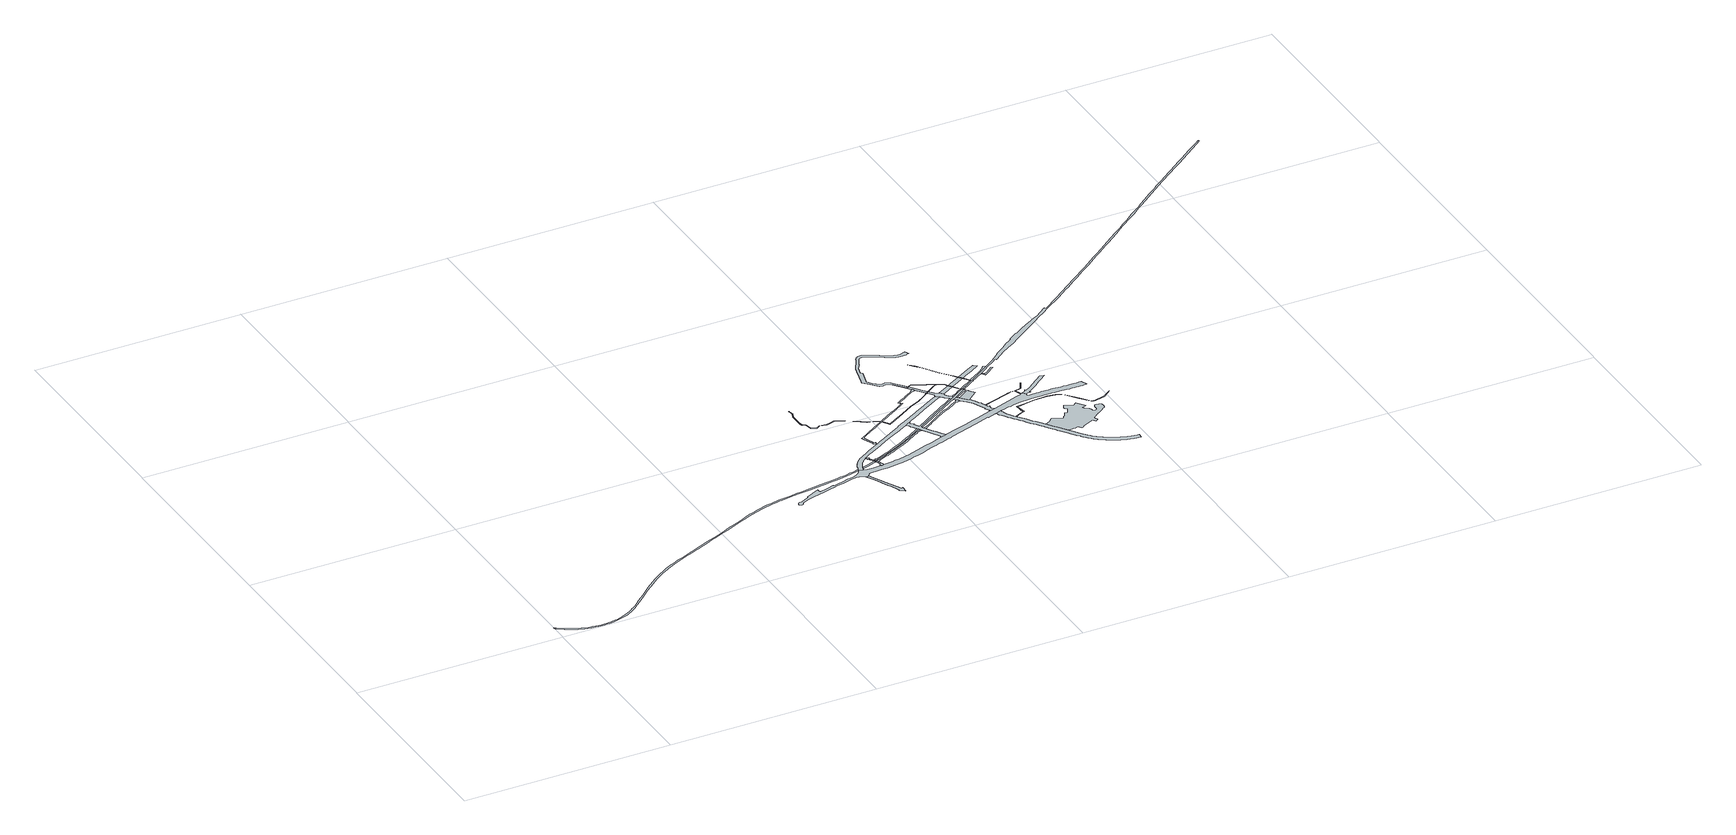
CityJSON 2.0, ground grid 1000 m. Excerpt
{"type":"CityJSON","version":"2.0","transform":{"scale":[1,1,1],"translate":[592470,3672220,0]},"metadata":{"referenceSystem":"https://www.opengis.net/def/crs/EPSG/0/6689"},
"CityObjects":{
"object1":{"type":"GenericCityObject","attributes":{"name":"甘久・武雄線","function":"3011","validFromType":"3","custodian":"武雄市","notificationNumber":"-","finalNotificationDate":"0001-01-01","finalNotificationNumber":"-","prefecture":"41","city":"41206","length":2790,"width":18},"geometry":[{"type":"MultiSurface","lod":"1","boundaries":[[[0,1,2,3,4,5,6,7,8,9,10,11,12,13,14,15,16]]]}]},
"object2":{"type":"GenericCityObject","attributes":{"name":"高架側道6号線","function":"3011","validFromType":"3","custodian":"武雄市","notificationNumber":"-","finalNotificationDate":"0001-01-01","finalNotificationNumber":"-","prefecture":"41","city":"41206","length":100,"width":6},"geometry":[{"type":"MultiSurface","lod":"1","boundaries":[[[17,18,19,20,21,22,23,24,25,26,27,28,29,30,31,32,33,34,35,36,37,38,39,40,41,42,43,44,45,46,47,48,49,50,51,52,53,54,55,56,57,58,59,60,61,62,63,64,65]]]}]},
"object3":{"type":"GenericCityObject","attributes":{"name":"高架側道4号線","function":"3011","validFromType":"3","custodian":"武雄市","notificationNumber":"-","finalNotificationDate":"0001-01-01","finalNotificationNumber":"-","prefecture":"41","city":"41206","length":910,"width":6},"geometry":[{"type":"MultiSurface","lod":"1","boundaries":[[[66,67,68,69,70,71,72,73,74,75,76,77,78,79,80,81,82,83,84,85,62,86,87,88]]]}]},
"object4":{"type":"GenericCityObject","attributes":{"name":"高架側道5号線","function":"3011","validFromType":"3","custodian":"武雄市","notificationNumber":"-","finalNotificationDate":"0001-01-01","finalNotificationNumber":"-","prefecture":"41","city":"41206","length":610,"width":6},"geometry":[{"type":"MultiSurface","lod":"1","boundaries":[[[89,90,91,92,93,94,95,96,97,98,99,100,101,102,103,104,105,106,107,108,109,110,111,112,113,114,115,116,117,118,119,120,121,122,123,124,125,126,127,128,129,130,131,132,133,134,135,136,137,138,139,140,141,142,143,144,145,146,147,148,149,150,151,152,153,154,155,156,157,158,159,160,161,162,163,164,165,166,167,168]]]}]},
"object5":{"type":"GenericCityObject","attributes":{"name":"甘久・武雄線","function":"3011","validFromType":"3","custodian":"武雄市","notificationNumber":"-","finalNotificationDate":"0001-01-01","finalNotificationNumber":"-","prefecture":"41","city":"41206","length":2790,"width":18},"geometry":[{"type":"MultiSurface","lod":"1","boundaries":[[[169,170,171,172,173,174,175,176,177,178,179,180,181,182,183,184,185,186,187,188,189,190,191,192,193,194,195,196,197,198,199,200,201,202,203,204,205,206,207,208,209,210,211,212,213,214,215,216,217,218,219,220,221,222,223,224,225,226,227,228,229,230,231,232,233,234,235,236,237,238,239,240,241,242,243,244,245,246,247,248,249,250,251,252,253,254,255,256,257,258,259,260,261]]]}]},
"object6":{"type":"GenericCityObject","attributes":{"name":"柄崎竹ノ下線","function":"3011","validFromType":"3","custodian":"武雄市","notificationNumber":"-","finalNotificationDate":"0001-01-01","finalNotificationNumber":"-","prefecture":"41","city":"41206","length":550,"width":4},"geometry":[{"type":"MultiSurface","lod":"1","boundaries":[[[262,263,264,265,266,267,268,269,270,271,272,273,274,275,276,277,278,279,280,281,282,283,284,285,286,287,288,289,290,291,292,293,294,295,296,297,298,299,300,301,302,303,304,305,306,307,308,309,310,311,312,313,314,315,316,317,318,319,320,321,322,323,324,325,326,327,328,329,330,331,332,333,334,335,336,337,338,339,340,341,342,343,344,345,346,347,348,349,350,351,352,353,354,355,356,357]]]}]},
"object7":{"type":"GenericCityObject","attributes":{"name":"武雄・北方線","function":"3011","validFromType":"3","custodian":"武雄市","notificationNumber":"-","finalNotificationDate":"0001-01-01","finalNotificationNumber":"-","prefecture":"41","city":"41206","length":4820,"width":30},"geometry":[{"type":"MultiSurface","lod":"1","boundaries":[[[358,359,360,361,362,363,364,365,366,367,368,369,370,371,372,373,374,375,376,377,378,379,380,381,382,383,384,385,386,387,388,389,390,391,392,393,394,395,396,397,398,399,400,401,402,403,404,260,259,405,406,407,408,409,410,411,412,413,414,415,416,417,418,419,420,421,422,423,424,425,426,427,428,429,430,431,432,433,434,435,436,437,438,439,440,441,442,443,444,445,446,447,448,449,450,451,452,453,454,455,456,457,458,459,460,461,462,463,464,465,466,467,468,469,470,471,472,473,474,475,476,477,478,479,480,481,482,483,484,485,486,487,488,489,490,491,492,493,494,2,1,495,496,497,498,499,500,501,502,503,504,505,506,507,508,509,510,511,512,513,514,515,516,517,518,519,520,521,522,523,524,525,526,527,528,529,530,531,532,533,534,535,536,537,538,539,540,541,542,543,544,545,546,547,548,549,550,551,552,553,554,555,556,557,558,559,560,561,562,563,564,565,566,567,568,569,570,571,572,573,574,575]]]}]},
"object8":{"type":"GenericCityObject","attributes":{"name":"蓬菜1号雨水幹線","function":"3041","validFromType":"3","custodian":"武雄市","notificationNumber":"-","finalNotificationDate":"0001-01-01","finalNotificationNumber":"-","prefecture":"41","city":"41206","number":"1-15"},"geometry":[{"type":"MultiSurface","lod":"1","boundaries":[[[576,577,578,579,580,581,582,583,584,585,586,587,588,589,590,591,592,593,594,595,596,597,598,599,600,601,602,603,604,605,606,607,608,609,610,611,612,613,614,615,616,617,618,619,620,621,622,623,624,625,626,627,628,629,630,631,632,633,634,635,636,637,638,639,640,641,642,643,644,645,646,647,648,649,650,651,652,653,654,655,656,657,658]]]}]},
"object9":{"type":"GenericCityObject","attributes":{"name":"城内・竹下線","function":"3011","validFromType":"3","custodian":"武雄市","notificationNumber":"-","finalNotificationDate":"0001-01-01","finalNotificationNumber":"-","prefecture":"41","city":"41206","length":200,"width":18},"geometry":[{"type":"MultiSurface","lod":"1","boundaries":[[[659,660,661,662,663,664,665,666,667,668,669,670,671,672,673,674,675,676,677,678,679,680,197,196,195,681,682,683,684,685,74,73,168,167,686,687,688,689,690,391,390,389,388,387,691,692,693,694,695,696,697,698,699,700,701,702,703,704,705,706,707]]]}]},
"object10":{"type":"GenericCityObject","attributes":{"name":"九州旅客鉄道佐世保線","function":"3012","validFromType":"3","custodian":"武雄市","notificationNumber":"-","finalNotificationDate":"0001-01-01","finalNotificationNumber":"-","prefecture":"41","city":"41206"},"geometry":[{"type":"MultiSurface","lod":"1","boundaries":[[[708,709,710,711,712,713,714,715,716,717,718,719,720,721,722,723,724,725,726,727,728,729,730,731,732,733,734,735,736,737,738,739,740,741,742,743,744,745,746,747,748,749,750,751,752,753,754,755,756,757,758,759,760,761,762,763,764,765,766,767,768,769,770,771,772,773,774,775,776,777,778,779,780,781,782,783,784,785,786,787,788,789,790,791,792,793,794,795,796,797,798,799,800,801,802,803,804,805,806,807,808,809,810,811,812,813,814,815,816,817,818,819,820,821,822,823,824,825,826,827,828,829,830,831,832,833,834,835,836,837,838,839,840,841,842,843,844,845,846,847,848,849,850,851,852,853,854,855,856,857,858,859,860,861,862,863,864,865,866,867,868,869,870,871,872,873,874,875,876,877,878,879,880,881,882,883,884,885,886,887,888,889,890,891,892,893,894,895,896,897,898,899,900,901,902,903,904,905,906,907,908,909,910,911,912,913,914,915,916,917,918,919,920,921,922,923,924,925,926,927,928,929,930,931,932,933,934,935,936,937,938,939,940,941,942,943,944,945,946,947,948,949,950,951,952,953,954,955,956,957,958,959,960,961,962,963,964,965,966,967,968,969,970,971,972,973,974,975,976,977,978,659,979,980,981,982,983,984,985,986,987,988,989,990,991,992,993,994,995,996,997,998,999,1000,1001,1002,1003,1004,1005,1006,1007,1008,1009,1010,1011,1012,1013,1014,1015,1016,1017,1018,1019,1020,1021,1022,1023,1024,1025,1026,1027,1028,1029,1030,1031,1032,1033,1034,1035,1036,1037,1038,1039,1040,1041,1042,1043,1044,1045,1046,1047,1048,1049,1050,1051,1052,1053,1054,1055,1056,1057,1058,1059,1060,1061,1062,1063,1064,1065,1066,1067,1068,1069,1070,1071,1072,1073,1074,1075,1076,1077,1078,1079,1080,1081,1082,1083,1084,1085,1086,1087,1088,1089,1090,1091,1092]]]}]},
"object11":{"type":"GenericCityObject","attributes":{"name":"高架側道5号線","function":"3011","validFromType":"3","custodian":"武雄市","notificationNumber":"-","finalNotificationDate":"0001-01-01","finalNotificationNumber":"-","prefecture":"41","city":"41206","length":610,"width":6},"geometry":[{"type":"MultiSurface","lod":"1","boundaries":[[[1093,1094,1095,1096,1097,1098,1099,1100,1101,1102,1103,1104,1105,1106,1107,1108,1109,1110,1111,1112,1113,1114,1115,1116,1117,1118,1119,1120,1121,1122,1123,1124,1125,1126,1127,1128,1129,1130,1131,1132,1133,704,703,702,701,1134,1135,1136,1137,1138,1139,1140,1141,1142,1143,1144,1145,1146,1147,1148,1149,1150,1151,1152,1153,1154,1155,1156,1157,1158,1159,1160,1161,1162]]]}]},
"object12":{"type":"GenericCityObject","attributes":{"name":"蓬菜2号雨水幹線","function":"3041","validFromType":"3","custodian":"武雄市","notificationNumber":"-","finalNotificationDate":"0001-01-01","finalNotificationNumber":"-","prefecture":"41","city":"41206","number":"1-16"},"geometry":[{"type":"MultiSurface","lod":"1","boundaries":[[[1163,1164,1165,1166,1167,1168,1169,1170,1171,1172,1173,1174,624,623]]]}]},
"object13":{"type":"GenericCityObject","attributes":{"name":"内町・迎田線","function":"3011","validFromType":"3","custodian":"武雄市","notificationNumber":"-","finalNotificationDate":"0001-01-01","finalNotificationNumber":"-","prefecture":"41","city":"41206","length":1100,"width":20},"geometry":[{"type":"MultiSurface","lod":"1","boundaries":[[[1175,1176,1177,1178,1179,1180,1181,1182,1183,1184,1185,1186,1187,1188,1189,1190,1191,1192,1193,1194,1195,1196,1197,1198,1199,1200,1201,1202,1203,1204,1205,1206,1207,1208,1209,1210,1211,1212,1213,1214,1215,1216,1217,270,1218,1219,208,207,1220,1221,666,665,664,1222,1223,1224,1225,1226,1227,1228,1229,1230,1231,1232,1233,380,379,1234,1235,1236,1237,1238,1239,1240,1241,1242,1243,1244,1245,1246,1247,1248,1249,1250,1251,1252,1253,1254,1255,1256,1257,1258,1259,1260,1261,1262,1263,1264,1265,1266,1267,1268,1269,1270,1271,1272,1273,1274,1275,1276,1277,1278,1279,1280,1281,1282,1283,1284,1285,1286,1287,1288,1289,1290,1291,1292,1293,1294,1295,1296,1297,1298,1299,1300,1301,1302,1303,1304,1305,1306,1307,1308,1309,1310,1311,1312,1313,1314,1315,1316,1317,1318,1319,1320,1321,1322,1323,1324,1325,1326,1327,1328,1329,1330,1331,1332,1333,1334,1335,1336,1337,1338,1339,1340,1341,1342,1343,1344,1345,1346,1347,1348,1349,1350,1351,1352,1353,1354,1355,1356,1357,1358]]]}]},
"object14":{"type":"GenericCityObject","attributes":{"name":"中央公園","function":"3021","validFromType":"3","custodian":"武雄市","notificationNumber":"-","finalNotificationDate":"0001-01-01","finalNotificationNumber":"-","nominalArea":0.35,"prefecture":"41","city":"41206","note":"街区公園"},"geometry":[{"type":"MultiSurface","lod":"1","boundaries":[[[1359,1247,1360,1361,1362]]]}]},
"object15":{"type":"GenericCityObject","attributes":{"name":"中央公園","function":"3021","validFromType":"3","custodian":"武雄市","notificationNumber":"-","finalNotificationDate":"0001-01-01","finalNotificationNumber":"-","nominalArea":0.35,"prefecture":"41","city":"41206","note":"街区公園"},"geometry":[{"type":"MultiSurface","lod":"1","boundaries":[[[1363,1364,1365,1245,1366,1367,1368,1369,1370,1371]]]}]},
"object16":{"type":"GenericCityObject","attributes":{"name":"西柚ノ木谷雨水幹線","function":"3041","validFromType":"3","custodian":"武雄市","notificationNumber":"-","finalNotificationDate":"0001-01-01","finalNotificationNumber":"-","prefecture":"41","city":"41206","number":"1-14"},"geometry":[{"type":"MultiSurface","lod":"1","boundaries":[[[1372,1373,1374,1375,1376,1377,1378,1379,1380,1381,1382,1383,1384,1385,1386,1387]]]}]},
"object17":{"type":"GenericCityObject","attributes":{"name":"甘久・武雄線","function":"3011","validFromType":"3","custodian":"武雄市","notificationNumber":"-","finalNotificationDate":"0001-01-01","finalNotificationNumber":"-","prefecture":"41","city":"41206","length":2790,"width":18},"geometry":[{"type":"MultiSurface","lod":"1","boundaries":[[[1388,1389,1390,1391,1392,1393,1394,1395,1396,1397,1398,1399,1400,1254,1253,1401]]]}]},
"object18":{"type":"GenericCityObject","attributes":{"name":"高架側道4号線","function":"3011","validFromType":"3","custodian":"武雄市","notificationNumber":"-","finalNotificationDate":"0001-01-01","finalNotificationNumber":"-","prefecture":"41","city":"41206","length":910,"width":6},"geometry":[{"type":"MultiSurface","lod":"1","boundaries":[[[1402,1403,1404,963,1405,1406,1407,1408,1409,1410,1411,1412,1413,1414,1415,1416,1417,1418,1419,1420,1421,1422,1423,1424,1425,1426,1427,1428,1429,1430,1431,1432,1433,1434,1435,1436,1437,1438,1250,1249,1248,1439,1440,1441,1442,1443,1444,1445,1446,1447,1448,1449,1450,1451,1452,1453,1454,1455,1456,1457,1458,1459]]]}]},
"object19":{"type":"GenericCityObject","attributes":{"name":"2号武雄下水路","function":"3041","validFromType":"3","custodian":"武雄市","notificationNumber":"-","finalNotificationDate":"0001-01-01","finalNotificationNumber":"-","prefecture":"41","city":"41206","number":3},"geometry":[{"type":"MultiSurface","lod":"1","boundaries":[[[1460,1461,1462,1463,1464,1465,1466,1467,1468,1469,1470,1471,1472,1473,1474,1475,1476,1477,1478,1479,1480,1481]]]}]},
"object20":{"type":"GenericCityObject","attributes":{"name":"迎田・永島線","function":"3011","validFromType":"3","custodian":"武雄市","notificationNumber":"-","finalNotificationDate":"0001-01-01","finalNotificationNumber":"-","prefecture":"41","city":"41206","length":2040,"width":20},"geometry":[{"type":"MultiSurface","lod":"1","boundaries":[[[1482,1483,1484,1485,1486,1487,1488,1489,1490,1491,1492,1493,1494,1495,1496,1497,1498,1499,1500,1501,1502,1503,1504,1505,1506,1507,1508,1509,1510,1511,1512,1513,1514,1515,1516,1517,1518,1519,1520,1521,1522,1523,1524,1525,1526,1527,1528,1529,1530,1531,1532,1533,1534,1535,1536,1537,1538,521,520,1539,1540,1541,1542,1543,1544,1545,1546,1547,1548,1549,1550,1551,1552,1553,1554,1555,1556,1557,1558,1559,1560,1561,1562,1563,1564,1565,1566,1567,1568,1569,1570,1571,1572,1573,1574,1575,1576,1577,1578,1579,1580,1581,1582,1583,1584,1585,1586,1587,1588,1589,1590,1591,1592,1593,1594,1595,1596,1597,1598,1599,1600,1601,1602,1603,1604,1605,1606,1607,1608,1609,1610,1611,1612,1613,1614,1615,1616,1617]]]}]},
"object21":{"type":"GenericCityObject","attributes":{"name":"高架側道3号線","function":"3011","validFromType":"3","custodian":"武雄市","notificationNumber":"-","finalNotificationDate":"0001-01-01","finalNotificationNumber":"-","prefecture":"41","city":"41206","length":300,"width":6},"geometry":[{"type":"MultiSurface","lod":"1","boundaries":[[[1618,1619,1620,1621,1622,1623,1624,1625,1626,1627,1628,1629,1630,1631,1632,1633,1634,1635,1636,1637,1638,1639,1640,1641,1642]]]}]},
"object22":{"type":"GenericCityObject","attributes":{"name":"迎田緑地","function":"3022","validFromType":"3","custodian":"武雄市","notificationNumber":"-","finalNotificationDate":"0001-01-01","finalNotificationNumber":"-","nominalArea":2.8,"prefecture":"41","city":"41206"},"geometry":[{"type":"MultiSurface","lod":"1","boundaries":[[[1643,1644,1645,1646,1647,1648,1649,1515,1514,1513,1650,1651,1652,1653,1654,1655,1656,1657,1658,1659,1660,1661,1662,1663,1664,1665,1666,1667,1668,1669,1670,1671,1672,1673,1674,1675,1676,1677,1678,1679,1680,1681,1682,1683,1684,1685,1686,1687,1688,1689,1690,1691,1692,1693,1694,1695,1696,1697,1698,1699,1700,1701,1702,1703,1704,1705,1706,1707,1708,1709,1710,1711,1712,1713,1714,1715,1716,1717,1718,1719,1720,1721,1722,1723,1724,1725,1726,1727,1728,1729,1730,1731,1732,1733,1734,1735,1736,1737]]]}]},
"object23":{"type":"GenericCityObject","attributes":{"name":"1号武雄下水路","function":"3041","validFromType":"3","custodian":"武雄市","notificationNumber":"-","finalNotificationDate":"0001-01-01","finalNotificationNumber":"-","prefecture":"41","city":"41206","number":2},"geometry":[{"type":"MultiSurface","lod":"1","boundaries":[[[1738,1739,1740,1741,1742,1743,1744,1745,1746,1747,1748,1749,1750,1751,1752,1753,1754,1755,1756,1757,1758,1759,1760,1761,1762,1763,1764,1765,1766,1767,1768,1769,1770,1771,1772,1773,1774,1775,1776,1777,1778,1779,1780,1781,1782,1783]]]}]},
"object24":{"type":"GenericCityObject","attributes":{"name":"3号武雄下水路","function":"3041","validFromType":"3","custodian":"武雄市","notificationNumber":"-","finalNotificationDate":"0001-01-01","finalNotificationNumber":"-","prefecture":"41","city":"41206","number":4},"geometry":[{"type":"MultiSurface","lod":"1","boundaries":[[[1784,1785,1786,1787,1788,1789,1481,1480,1479]]]}]},
"object25":{"type":"GenericCityObject","attributes":{"name":"高橋・武雄線","function":"3011","validFromType":"3","custodian":"武雄市","notificationNumber":"-","finalNotificationDate":"0001-01-01","finalNotificationNumber":"-","prefecture":"41","city":"41206","length":4020,"width":16},"geometry":[{"type":"MultiSurface","lod":"1","boundaries":[[[1790,1791,1792,1793,1794,1795,1796,1797,1798,1799,1800,1801,1802,1803,1804,1805,1806,1807,1808,1809,372,371,370,1810,1811,1812,1813,1814,1815,1816,1817,1818]]]}]}
},
"vertices":[
[1806,521,0],[1781,572,0],[1771,567,0],[1772,565,0],[1776,557,0],[1790,529,0],[1803,500,0],[1809,489,0],[1820,465,0],[1829,448,0],[1843,415,0],[1847,409,0],[1841,405,0],[1866,390,0],[1867,420,0],[1861,416,0],[1822,492,0],
[1852,703,0],[1839,710,0],[1839,695,0],[1843,698,0],[1849,687,0],[1855,676,0],[1861,664,0],[1870,648,0],[1871,636,0],[1870,636,0],[1869,635,0],[1869,634,0],[1868,633,0],[1868,632,0],[1868,630,0],[1868,629,0],[1869,628,0],[1869,627,0],[1870,626,0],[1871,625,0],[1872,625,0],[1873,624,0],[1874,624,0],[1875,624,0],[1876,624,0],[1877,624,0],[1878,625,0],[1879,626,0],[1880,626,0],[1881,627,0],[1881,629,0],[1881,630,0],[1882,631,0],[1881,632,0],[1881,633,0],[1881,634,0],[1880,635,0],[1879,636,0],[1878,637,0],[1877,637,0],[1876,648,0],[1875,650,0],[1875,651,0],[1871,658,0],[1865,669,0],[1863,674,0],[1860,679,0],[1855,689,0],[1848,700,0],
[1922,694,0],[1956,708,0],[2010,735,0],[2040,751,0],[2076,771,0],[2092,781,0],[2123,801,0],[2149,817,0],[2144,825,0],[2143,822,0],[2092,788,0],[2069,774,0],[2040,757,0],[2021,747,0],[1985,729,0],[1956,715,0],[1920,699,0],[1898,690,0],[1872,680,0],[1871,683,0],[1875,672,0],[1874,675,0],[1900,685,0],
[2152,806,0],[2147,804,0],[2146,804,0],[2144,803,0],[2142,802,0],[2141,802,0],[2138,800,0],[2137,800,0],[2136,799,0],[2135,799,0],[2133,798,0],[2131,797,0],[2128,795,0],[2127,795,0],[2125,794,0],[2123,793,0],[2121,792,0],[2118,790,0],[2117,789,0],[2113,787,0],[2110,785,0],[2099,779,0],[2091,773,0],[2084,769,0],[2076,764,0],[2066,759,0],[2058,754,0],[2051,750,0],[2043,745,0],[2035,741,0],[2027,737,0],[2022,734,0],[2014,730,0],[2004,725,0],[1989,717,0],[1986,715,0],[1963,704,0],[1962,704,0],[1956,702,0],[1942,696,0],[1928,689,0],[1911,682,0],[1901,678,0],[1881,670,0],[1877,669,0],[1876,672,0],[1869,663,0],[1881,661,0],[1879,664,0],[1881,664,0],[1902,672,0],[1930,684,0],[1934,685,0],[1955,695,0],[1962,698,0],[1975,704,0],[1992,712,0],[2006,719,0],[2021,727,0],[2034,733,0],[2049,742,0],[2061,749,0],[2078,759,0],[2080,760,0],[2089,766,0],[2092,767,0],[2093,768,0],[2097,770,0],[2100,772,0],[2103,774,0],[2106,776,0],[2109,778,0],[2113,780,0],[2121,785,0],[2128,789,0],[2134,792,0],[2137,794,0],[2154,800,0],[2159,799,0],[2153,810,0],
[1790,650,0],[1792,656,0],[1795,660,0],[1796,664,0],[1799,668,0],[1803,674,0],[1805,677,0],[1807,681,0],[1810,684,0],[1813,687,0],[1818,693,0],[1821,696,0],[1826,700,0],[1833,706,0],[1841,711,0],[1848,717,0],[1854,721,0],[1865,727,0],[1889,741,0],[1922,760,0],[1942,772,0],[1974,791,0],[1996,804,0],[2036,826,0],[2056,836,0],[2077,847,0],[2112,867,0],[2126,876,0],[2142,885,0],[2154,893,0],[2182,909,0],[2210,927,0],[2239,944,0],[2245,948,0],[2277,966,0],[2297,976,0],[2319,989,0],[2336,999,0],[2351,1008,0],[2337,1022,0],[2317,1010,0],[2311,1007,0],[2298,999,0],[2268,982,0],[2236,964,0],[2230,960,0],[2201,943,0],[2169,925,0],[2143,910,0],[2131,903,0],[2114,893,0],[2107,889,0],[2082,874,0],[2076,871,0],[2064,864,0],[2026,842,0],[1987,819,0],[1969,809,0],[1958,803,0],[1942,793,0],[1927,784,0],[1913,776,0],[1894,765,0],[1880,756,0],[1856,742,0],[1837,731,0],[1825,723,0],[1819,720,0],[1814,716,0],[1811,714,0],[1809,712,0],[1805,709,0],[1803,707,0],[1795,697,0],[1794,696,0],[1791,692,0],[1788,688,0],[1784,683,0],[1782,679,0],[1780,676,0],[1779,675,0],[1777,671,0],[1776,668,0],[1775,666,0],[1773,662,0],[1772,658,0],[1771,655,0],[1768,647,0],[1766,640,0],[1764,634,0],[1763,632,0],[1783,628,0],[1786,638,0],
[2279,1106,0],[2280,1107,0],[2280,1108,0],[2280,1110,0],[2280,1111,0],[2280,1112,0],[2280,1113,0],[2280,1114,0],[2279,1115,0],[2278,1116,0],[2277,1116,0],[2276,1117,0],[2275,1117,0],[2274,1117,0],[2273,1117,0],[2272,1117,0],[2271,1117,0],[2270,1116,0],[2269,1115,0],[2268,1114,0],[2268,1113,0],[2267,1112,0],[2267,1111,0],[2267,1110,0],[2267,1109,0],[2254,1100,0],[2223,1080,0],[2218,1077,0],[2194,1062,0],[2179,1053,0],[2172,1049,0],[2173,1045,0],[2179,1035,0],[2179,1034,0],[2160,1023,0],[2128,1002,0],[2119,997,0],[2087,978,0],[2079,973,0],[2075,971,0],[2048,954,0],[2031,943,0],[2028,941,0],[2010,930,0],[1985,915,0],[1974,908,0],[1959,899,0],[1950,893,0],[1931,881,0],[1909,867,0],[1900,861,0],[1897,860,0],[1901,851,0],[1912,827,0],[1923,801,0],[1925,798,0],[1920,796,0],[1932,787,0],[1934,802,0],[1929,800,0],[1928,802,0],[1909,848,0],[1908,851,0],[1908,853,0],[1908,855,0],[1908,857,0],[1909,859,0],[1910,862,0],[1918,867,0],[1933,877,0],[1942,882,0],[1962,895,0],[1976,904,0],[1985,910,0],[2012,926,0],[2040,943,0],[2074,965,0],[2085,971,0],[2089,974,0],[2130,998,0],[2183,1031,0],[2186,1034,0],[2178,1046,0],[2179,1047,0],[2196,1058,0],[2207,1064,0],[2220,1072,0],[2270,1105,0],[2271,1105,0],[2272,1104,0],[2273,1104,0],[2274,1104,0],[2275,1104,0],[2276,1104,0],[2277,1105,0],[2278,1105,0],
[2696,846,0],[2695,846,0],[2694,847,0],[2693,848,0],[2692,849,0],[2692,850,0],[2691,851,0],[2691,852,0],[2691,853,0],[2692,855,0],[2693,856,0],[2693,857,0],[2694,859,0],[2688,866,0],[2683,873,0],[2674,869,0],[2668,866,0],[2659,863,0],[2636,855,0],[2626,851,0],[2574,834,0],[2521,816,0],[2492,806,0],[2459,796,0],[2418,782,0],[2383,770,0],[2380,769,0],[2341,756,0],[2285,738,0],[2240,723,0],[2221,716,0],[2220,716,0],[2219,716,0],[2203,710,0],[2165,697,0],[2147,691,0],[2115,681,0],[2041,655,0],[2035,654,0],[2019,649,0],[2000,644,0],[1964,635,0],[1939,632,0],[1930,630,0],[1869,623,0],[1831,621,0],[1791,621,0],[1762,628,0],[1761,626,0],[1760,624,0],[1758,622,0],[1756,618,0],[1752,614,0],[1750,611,0],[1748,609,0],[1747,608,0],[1745,607,0],[1744,606,0],[1742,605,0],[1739,603,0],[1733,599,0],[1731,599,0],[1730,598,0],[1727,597,0],[1721,596,0],[1702,591,0],[1691,589,0],[1664,581,0],[1659,580,0],[1639,575,0],[1611,569,0],[1609,572,0],[1577,564,0],[1576,561,0],[1535,552,0],[1534,572,0],[1468,538,0],[1467,535,0],[1422,512,0],[1420,513,0],[1419,514,0],[1417,514,0],[1415,514,0],[1413,514,0],[1412,513,0],[1410,512,0],[1409,511,0],[1408,510,0],[1407,508,0],[1406,506,0],[1406,505,0],[1406,503,0],[1406,501,0],[1407,499,0],[1408,498,0],[1409,496,0],[1410,495,0],[1412,494,0],[1413,494,0],[1415,493,0],[1417,493,0],[1419,494,0],[1420,494,0],[1422,495,0],[1423,496,0],[1425,498,0],[1425,499,0],[1426,501,0],[1426,503,0],[1458,518,0],[1485,527,0],[1529,538,0],[1540,540,0],[1586,552,0],[1605,557,0],[1621,561,0],[1640,565,0],[1656,569,0],[1684,576,0],[1700,580,0],[1713,583,0],[1721,585,0],[1726,586,0],[1729,587,0],[1732,587,0],[1736,587,0],[1739,587,0],[1741,586,0],[1745,586,0],[1746,585,0],[1752,583,0],[1755,582,0],[1758,580,0],[1760,578,0],[1765,575,0],[1766,574,0],[1768,571,0],[1793,591,0],[1846,592,0],[1865,593,0],[1885,594,0],[1904,596,0],[1946,602,0],[1963,605,0],[1987,609,0],[2013,616,0],[2025,620,0],[2046,626,0],[2081,637,0],[2108,647,0],[2124,652,0],[2142,658,0],[2156,663,0],[2174,669,0],[2193,675,0],[2222,685,0],[2242,691,0],[2250,694,0],[2300,711,0],[2386,739,0],[2462,765,0],[2463,763,0],[2502,776,0],[2535,788,0],[2551,792,0],[2555,793,0],[2576,798,0],[2589,800,0],[2602,803,0],[2616,805,0],[2643,810,0],[2649,811,0],[2667,812,0],[2690,815,0],[2709,816,0],[2725,816,0],[2734,816,0],[2745,816,0],[2759,817,0],[2769,816,0],[2788,816,0],[2802,815,0],[2809,815,0],[2833,814,0],[2855,813,0],[2864,812,0],[2879,811,0],[2892,811,0],[2904,810,0],[2910,810,0],[2919,811,0],[2923,811,0],[2932,811,0],[2942,811,0],[2955,812,0],[2964,814,0],[2951,842,0],[2942,841,0],[2936,841,0],[2930,841,0],[2920,841,0],[2917,841,0],[2899,841,0],[2890,841,0],[2876,841,0],[2867,842,0],[2856,842,0],[2843,843,0],[2829,844,0],[2818,845,0],[2808,845,0],[2795,845,0],[2762,846,0],[2751,846,0],[2737,846,0],[2715,846,0],[2698,845,0],[2697,845,0],
[1724,1204,0],[1722,1204,0],[1720,1198,0],[1722,1187,0],[1724,1177,0],[1715,1155,0],[1716,1123,0],[1716,1112,0],[1715,1107,0],[1717,1086,0],[1720,1074,0],[1734,1069,0],[1737,1049,0],[1741,1037,0],[1748,1032,0],[1767,1023,0],[1783,1034,0],[1817,1030,0],[1835,1034,0],[1857,1041,0],[1900,1020,0],[1957,984,0],[1980,968,0],[2004,961,0],[2015,957,0],[2027,949,0],[2038,941,0],[2059,907,0],[2098,929,0],[2150,960,0],[2207,996,0],[2260,1022,0],[2291,1042,0],[2323,1065,0],[2369,1098,0],[2377,1102,0],[2393,1104,0],[2411,1096,0],[2417,1090,0],[2428,1074,0],[2462,1026,0],[2477,1017,0],[2478,1018,0],[2463,1027,0],[2429,1076,0],[2419,1092,0],[2412,1097,0],[2393,1106,0],[2390,1105,0],[2377,1104,0],[2368,1100,0],[2322,1066,0],[2290,1043,0],[2259,1023,0],[2206,998,0],[2148,961,0],[2097,931,0],[2060,910,0],[2039,943,0],[2028,950,0],[2016,958,0],[2005,963,0],[1981,970,0],[1958,986,0],[1901,1022,0],[1857,1043,0],[1835,1035,0],[1817,1032,0],[1782,1037,0],[1766,1026,0],[1749,1034,0],[1742,1038,0],[1739,1050,0],[1736,1071,0],[1722,1076,0],[1719,1086,0],[1717,1107,0],[1718,1112,0],[1718,1123,0],[1717,1155,0],[1726,1177,0],[1724,1187,0],[1722,1198,0],
[2245,879,0],[2280,901,0],[2299,913,0],[2326,931,0],[2352,947,0],[2388,971,0],[2384,976,0],[2383,978,0],[2382,974,0],[2349,952,0],[2323,936,0],[2296,919,0],[2275,905,0],[2242,884,0],[2215,866,0],[2164,834,0],[2162,835,0],[2160,838,0],[2148,859,0],[2152,861,0],[2145,866,0],[2139,876,0],[2122,865,0],[2126,856,0],[2127,846,0],[2131,848,0],[2139,833,0],[2160,797,0],[2184,757,0],[2206,724,0],[2206,722,0],[2207,721,0],[2229,726,0],[2227,729,0],[2226,731,0],[2225,733,0],[2224,734,0],[2221,739,0],[2206,763,0],[2203,768,0],[2186,794,0],[2181,802,0],[2179,805,0],[2177,809,0],[2174,815,0],[2173,816,0],[2169,824,0],[2166,828,0],[2218,861,0],
[2,78,0],[5,75,0],[21,64,0],[36,54,0],[50,46,0],[62,40,0],[77,33,0],[89,28,0],[102,23,0],[115,19,0],[128,15,0],[146,11,0],[163,9,0],[179,8,0],[206,7,0],[218,8,0],[230,8,0],[239,10,0],[251,11,0],[263,14,0],[275,17,0],[286,20,0],[297,23,0],[316,30,0],[332,36,0],[341,41,0],[357,50,0],[375,62,0],[386,70,0],[389,72,0],[406,87,0],[435,113,0],[451,127,0],[469,144,0],[498,169,0],[528,194,0],[545,208,0],[560,221,0],[578,235,0],[598,250,0],[611,259,0],[627,270,0],[641,279,0],[662,291,0],[680,301,0],[704,313,0],[725,323,0],[744,331,0],[776,345,0],[818,363,0],[841,373,0],[859,380,0],[888,393,0],[913,403,0],[938,414,0],[974,430,0],[1012,446,0],[1040,458,0],[1059,466,0],[1109,488,0],[1140,501,0],[1173,515,0],[1191,522,0],[1216,531,0],[1255,544,0],[1271,549,0],[1292,554,0],[1309,558,0],[1329,563,0],[1345,566,0],[1356,568,0],[1370,570,0],[1395,573,0],[1415,576,0],[1459,582,0],[1504,587,0],[1540,592,0],[1583,598,0],[1616,603,0],[1646,607,0],[1678,612,0],[1697,616,0],[1711,619,0],[1727,622,0],[1746,627,0],[1773,634,0],[1790,638,0],[1807,643,0],[1819,647,0],[1851,658,0],[1874,666,0],[1902,676,0],[1918,682,0],[1937,691,0],[1952,697,0],[1966,703,0],[1982,711,0],[2001,721,0],[2022,731,0],[2045,743,0],[2055,749,0],[2072,759,0],[2096,774,0],[2117,787,0],[2139,801,0],[2171,821,0],[2211,847,0],[2246,870,0],[2282,893,0],[2322,919,0],[2373,952,0],[2412,976,0],[2450,1001,0],[2480,1021,0],[2506,1037,0],[2536,1057,0],[2568,1077,0],[2600,1098,0],[2626,1116,0],[2656,1138,0],[2684,1158,0],[2708,1176,0],[2712,1169,0],[2743,1194,0],[2766,1213,0],[2804,1236,0],[2841,1259,0],[2869,1278,0],[2907,1305,0],[2975,1353,0],[3004,1373,0],[3039,1399,0],[3067,1418,0],[3100,1442,0],[3127,1461,0],[3158,1482,0],[3186,1502,0],[3215,1523,0],[3243,1544,0],[3260,1557,0],[3299,1587,0],[3334,1612,0],[3370,1640,0],[3396,1659,0],[3419,1676,0],[3446,1697,0],[3466,1713,0],[3488,1730,0],[3510,1747,0],[3538,1768,0],[3558,1784,0],[3582,1802,0],[3614,1827,0],[3651,1855,0],[3679,1878,0],[3703,1896,0],[3721,1910,0],[3742,1926,0],[3763,1942,0],[3792,1964,0],[3828,1993,0],[3854,2012,0],[3879,2031,0],[3911,2057,0],[3933,2073,0],[3965,2098,0],[3994,2121,0],[4019,2140,0],[4042,2158,0],[4062,2173,0],[4090,2194,0],[4118,2215,0],[4156,2243,0],[4188,2268,0],[4224,2295,0],[4256,2319,0],[4298,2351,0],[4319,2367,0],[4316,2372,0],[4299,2359,0],[4273,2340,0],[4245,2319,0],[4214,2297,0],[4188,2276,0],[4161,2256,0],[4128,2232,0],[4097,2209,0],[4082,2197,0],[4052,2175,0],[4022,2151,0],[4002,2136,0],[3982,2121,0],[3968,2109,0],[3929,2079,0],[3905,2061,0],[3882,2043,0],[3854,2021,0],[3836,2006,0],[3803,1981,0],[3783,1966,0],[3765,1952,0],[3738,1930,0],[3709,1908,0],[3681,1886,0],[3665,1874,0],[3644,1858,0],[3614,1835,0],[3579,1808,0],[3561,1794,0],[3530,1770,0],[3501,1748,0],[3473,1726,0],[3449,1708,0],[3424,1688,0],[3398,1668,0],[3370,1648,0],[3339,1625,0],[3303,1598,0],[3274,1577,0],[3255,1562,0],[3231,1544,0],[3206,1526,0],[3186,1511,0],[3154,1488,0],[3115,1460,0],[3096,1446,0],[3091,1452,0],[3057,1427,0],[3034,1410,0],[3017,1401,0],[3001,1391,0],[2989,1384,0],[2975,1376,0],[2960,1368,0],[2948,1360,0],[2939,1355,0],[2938,1356,0],[2911,1337,0],[2887,1320,0],[2884,1324,0],[2843,1294,0],[2845,1291,0],[2831,1282,0],[2815,1271,0],[2807,1265,0],[2793,1255,0],[2794,1254,0],[2780,1244,0],[2764,1232,0],[2742,1215,0],[2726,1202,0],[2709,1188,0],[2687,1169,0],[2676,1161,0],[2657,1147,0],[2642,1137,0],[2627,1125,0],[2592,1101,0],[2562,1081,0],[2521,1055,0],[2496,1039,0],[2465,1019,0],[2444,1006,0],[2422,991,0],[2402,979,0],[2381,965,0],[2358,950,0],[2339,938,0],[2320,927,0],[2306,917,0],[2290,908,0],[2199,848,0],[2170,830,0],[2144,813,0],[2118,797,0],[2094,781,0],[2082,774,0],[2063,763,0],[2044,753,0],[2032,745,0],[2017,737,0],[2007,732,0],[1991,724,0],[1970,714,0],[1954,707,0],[1939,701,0],[1926,695,0],[1912,689,0],[1901,685,0],[1876,675,0],[1855,668,0],[1834,661,0],[1826,658,0],[1803,651,0],[1795,648,0],[1780,644,0],[1759,638,0],[1739,633,0],[1722,629,0],[1702,625,0],[1689,622,0],[1670,619,0],[1654,616,0],[1646,615,0],[1633,612,0],[1604,608,0],[1568,604,0],[1512,596,0],[1465,589,0],[1439,586,0],[1409,582,0],[1379,578,0],[1349,574,0],[1307,565,0],[1283,560,0],[1266,557,0],[1252,552,0],[1234,546,0],[1223,543,0],[1214,539,0],[1203,535,0],[1193,531,0],[1184,528,0],[1166,521,0],[1125,502,0],[1086,485,0],[1049,469,0],[1009,451,0],[959,430,0],[912,410,0],[873,393,0],[821,371,0],[756,343,0],[734,334,0],[705,321,0],[687,313,0],[669,304,0],[656,297,0],[643,289,0],[630,280,0],[617,272,0],[604,263,0],[593,256,0],[582,248,0],[570,239,0],[561,231,0],[554,226,0],[515,193,0],[466,149,0],[429,117,0],[404,94,0],[391,83,0],[382,76,0],[374,71,0],[364,64,0],[353,56,0],[340,49,0],[330,43,0],[321,39,0],[311,34,0],[297,29,0],[287,26,0],[277,23,0],[266,20,0],[254,18,0],[242,16,0],[233,15,0],[220,14,0],[209,14,0],[196,14,0],[184,14,0],[169,16,0],[154,18,0],[139,20,0],[123,24,0],[106,29,0],[94,34,0],[84,38,0],[71,44,0],[57,50,0],[47,56,0],[37,62,0],[26,69,0],[8,82,0],[1,87,0],
[2409,941,0],[2410,942,0],[2410,943,0],[2410,944,0],[2411,945,0],[2410,946,0],[2410,948,0],[2410,949,0],[2409,950,0],[2408,950,0],[2407,951,0],[2406,951,0],[2405,952,0],[2404,952,0],[2403,952,0],[2401,951,0],[2400,951,0],[2399,950,0],[2399,949,0],[2398,948,0],[2397,947,0],[2397,946,0],[2397,945,0],[2369,929,0],[2360,923,0],[2340,911,0],[2318,903,0],[2292,886,0],[2290,885,0],[2269,871,0],[2253,860,0],[2231,845,0],[2225,841,0],[2211,832,0],[2204,827,0],[2198,824,0],[2194,822,0],[2186,818,0],[2184,817,0],[2180,815,0],[2177,814,0],[2180,808,0],[2182,808,0],[2184,809,0],[2185,810,0],[2188,811,0],[2189,812,0],[2192,813,0],[2197,816,0],[2207,823,0],[2214,827,0],[2227,836,0],[2252,853,0],[2266,863,0],[2278,870,0],[2292,880,0],[2296,882,0],[2320,897,0],[2343,905,0],[2373,924,0],[2389,933,0],[2400,940,0],[2401,939,0],[2402,939,0],[2403,938,0],[2404,938,0],[2405,939,0],[2406,939,0],[2407,939,0],[2408,940,0],
[2350,1126,0],[2305,1147,0],[2292,1154,0],[2287,1155,0],[2262,1141,0],[2221,1191,0],[2220,1190,0],[2261,1138,0],[2287,1153,0],[2291,1152,0],[2304,1145,0],[2349,1124,0],
[2220,1466,0],[2215,1467,0],[2211,1468,0],[2207,1468,0],[2203,1468,0],[2199,1467,0],[2195,1466,0],[2191,1465,0],[2188,1463,0],[2184,1461,0],[2180,1456,0],[2176,1450,0],[2174,1444,0],[2169,1436,0],[2165,1428,0],[2144,1391,0],[2140,1384,0],[2137,1376,0],[2134,1362,0],[2132,1357,0],[2129,1344,0],[2122,1317,0],[2117,1297,0],[2112,1278,0],[2109,1267,0],[2118,1256,0],[2135,1237,0],[2148,1222,0],[2164,1204,0],[2179,1203,0],[2182,1204,0],[2188,1206,0],[2190,1206,0],[2194,1207,0],[2196,1207,0],[2198,1206,0],[2200,1206,0],[2204,1204,0],[2206,1203,0],[2208,1200,0],[2219,1189,0],[2243,1159,0],[2251,1149,0],[2314,1067,0],[2340,1034,0],[2359,1006,0],[2368,994,0],[2393,967,0],[2399,960,0],[2417,941,0],[2438,918,0],[2458,894,0],[2467,877,0],[2484,835,0],[2485,833,0],[2481,831,0],[2488,825,0],[2492,816,0],[2494,812,0],[2512,821,0],[2507,833,0],[2508,843,0],[2504,841,0],[2500,851,0],[2496,860,0],[2488,879,0],[2487,882,0],[2480,894,0],[2472,911,0],[2460,924,0],[2454,931,0],[2423,964,0],[2410,978,0],[2405,982,0],[2401,987,0],[2400,988,0],[2390,1000,0],[2379,1012,0],[2381,1024,0],[2367,1039,0],[2353,1044,0],[2311,1093,0],[2296,1113,0],[2278,1135,0],[2270,1145,0],[2252,1167,0],[2230,1194,0],[2225,1200,0],[2218,1209,0],[2216,1211,0],[2214,1213,0],[2212,1214,0],[2209,1216,0],[2206,1218,0],[2202,1219,0],[2200,1219,0],[2198,1220,0],[2195,1220,0],[2192,1219,0],[2185,1219,0],[2177,1218,0],[2174,1218,0],[2173,1218,0],[2171,1218,0],[2170,1219,0],[2168,1220,0],[2166,1222,0],[2157,1231,0],[2145,1245,0],[2129,1263,0],[2132,1273,0],[2141,1306,0],[2143,1316,0],[2144,1318,0],[2148,1333,0],[2141,1338,0],[2140,1339,0],[2148,1370,0],[2151,1380,0],[2155,1386,0],[2160,1394,0],[2167,1404,0],[2170,1411,0],[2173,1417,0],[2178,1426,0],[2184,1439,0],[2185,1441,0],[2189,1446,0],[2194,1450,0],[2198,1452,0],[2203,1453,0],[2207,1454,0],[2213,1453,0],[2219,1451,0],[2230,1445,0],[2256,1430,0],[2277,1419,0],[2295,1409,0],[2308,1400,0],[2321,1393,0],[2326,1391,0],[2331,1389,0],[2337,1387,0],[2343,1385,0],[2350,1384,0],[2357,1383,0],[2364,1383,0],[2368,1384,0],[2376,1385,0],[2380,1385,0],[2381,1385,0],[2383,1385,0],[2385,1385,0],[2386,1385,0],[2388,1385,0],[2390,1386,0],[2391,1387,0],[2392,1388,0],[2393,1389,0],[2396,1390,0],[2399,1389,0],[2394,1400,0],[2390,1408,0],[2389,1404,0],[2387,1405,0],[2385,1405,0],[2384,1405,0],[2382,1405,0],[2380,1404,0],[2379,1404,0],[2378,1403,0],[2376,1401,0],[2374,1401,0],[2365,1400,0],[2355,1400,0],[2345,1401,0],[2337,1402,0],[2330,1404,0],[2322,1408,0],[2314,1412,0],[2298,1421,0],[2279,1433,0],[2252,1447,0],[2226,1462,0],
[2472,1018,0],[2417,971,0],[2421,972,0],[2479,1009,0],
[2432,968,0],[2426,967,0],[2422,965,0],[2502,969,0],[2506,972,0],[2488,997,0],[2486,999,0],[2484,1002,0],[2479,999,0],
[2506,1109,0],[2478,1144,0],[2458,1168,0],[2444,1186,0],[2396,1256,0],[2375,1286,0],[2352,1308,0],[2351,1306,0],[2373,1284,0],[2395,1255,0],[2442,1184,0],[2457,1167,0],[2476,1143,0],[2504,1108,0],[2539,1060,0],[2541,1061,0],
[2443,1060,0],[2460,1070,0],[2502,1095,0],[2517,1103,0],[2534,1113,0],[2574,1137,0],[2614,1160,0],[2599,1174,0],[2591,1169,0],[2565,1154,0],[2501,1117,0],[2450,1087,0],[2430,1076,0],[2410,1041,0],
[2640,1134,0],[2641,1135,0],[2641,1136,0],[2642,1138,0],[2642,1139,0],[2642,1140,0],[2642,1141,0],[2641,1142,0],[2640,1143,0],[2640,1144,0],[2639,1145,0],[2638,1145,0],[2636,1146,0],[2635,1146,0],[2634,1146,0],[2633,1145,0],[2632,1145,0],[2631,1144,0],[2630,1143,0],[2629,1142,0],[2629,1141,0],[2629,1140,0],[2629,1139,0],[2629,1138,0],[2617,1129,0],[2606,1120,0],[2595,1113,0],[2565,1092,0],[2537,1074,0],[2528,1068,0],[2513,1058,0],[2491,1045,0],[2464,1027,0],[2445,1015,0],[2429,1004,0],[2406,990,0],[2403,988,0],[2409,985,0],[2432,999,0],[2448,1010,0],[2463,1019,0],[2473,1026,0],[2544,1071,0],[2548,1074,0],[2558,1081,0],[2568,1087,0],[2593,1104,0],[2594,1105,0],[2601,1110,0],[2609,1116,0],[2620,1124,0],[2632,1133,0],[2633,1133,0],[2635,1132,0],[2636,1132,0],[2637,1132,0],[2638,1133,0],[2639,1133,0],
[2693,909,0],[2715,952,0],[2713,953,0],[2692,911,0],[2662,906,0],[2642,905,0],[2628,902,0],[2610,896,0],[2548,876,0],[2490,857,0],[2471,894,0],[2468,900,0],[2466,898,0],[2470,893,0],[2488,855,0],[2549,874,0],[2610,894,0],[2628,900,0],[2642,903,0],[2661,904,0],[2662,904,0],[2663,904,0],
[2956,338,0],[2949,340,0],[2936,342,0],[2925,344,0],[2919,346,0],[2913,348,0],[2906,350,0],[2897,353,0],[2891,355,0],[2886,357,0],[2880,359,0],[2873,362,0],[2866,365,0],[2860,368,0],[2854,371,0],[2848,375,0],[2841,378,0],[2833,383,0],[2826,388,0],[2821,392,0],[2806,403,0],[2799,409,0],[2794,413,0],[2785,422,0],[2779,428,0],[2779,429,0],[2765,444,0],[2752,463,0],[2742,477,0],[2733,490,0],[2716,513,0],[2690,549,0],[2672,574,0],[2657,594,0],[2652,602,0],[2637,622,0],[2625,639,0],[2621,643,0],[2616,651,0],[2598,675,0],[2580,700,0],[2573,710,0],[2568,716,0],[2567,717,0],[2558,731,0],[2549,745,0],[2544,753,0],[2539,762,0],[2538,764,0],[2538,766,0],[2539,769,0],[2538,771,0],[2538,773,0],[2537,775,0],[2535,777,0],[2534,779,0],[2532,781,0],[2510,771,0],[2510,769,0],[2510,767,0],[2510,765,0],[2511,762,0],[2512,760,0],[2514,759,0],[2516,757,0],[2517,756,0],[2520,755,0],[2522,750,0],[2527,741,0],[2531,735,0],[2534,729,0],[2537,724,0],[2541,719,0],[2545,714,0],[2549,708,0],[2553,702,0],[2558,696,0],[2566,685,0],[2571,677,0],[2579,667,0],[2586,656,0],[2590,651,0],[2601,636,0],[2608,626,0],[2617,614,0],[2625,602,0],[2631,594,0],[2638,585,0],[2641,580,0],[2657,559,0],[2663,551,0],[2670,541,0],[2677,531,0],[2689,515,0],[2700,500,0],[2710,485,0],[2715,478,0],[2720,471,0],[2726,464,0],[2730,457,0],[2734,453,0],[2741,443,0],[2743,440,0],[2749,432,0],[2753,427,0],[2757,422,0],[2764,415,0],[2767,411,0],[2781,398,0],[2786,393,0],[2791,389,0],[2796,385,0],[2801,381,0],[2809,375,0],[2825,364,0],[2834,359,0],[2840,355,0],[2847,352,0],[2855,348,0],[2861,344,0],[2868,341,0],[2874,339,0],[2881,336,0],[2888,334,0],[2895,331,0],[2901,329,0],[2908,327,0],[2914,326,0],[2921,324,0],[2930,322,0],[2938,321,0],[2943,320,0],[2950,319,0],[2958,318,0],[2969,317,0],[2970,337,0],
[2659,1123,0],[2647,1113,0],[2638,1105,0],[2632,1100,0],[2616,1090,0],[2613,1090,0],[2610,1094,0],[2609,1095,0],[2605,1101,0],[2607,1103,0],[2597,1107,0],[2598,1096,0],[2600,1097,0],[2604,1092,0],[2613,1080,0],[2618,1084,0],[2620,1085,0],[2624,1088,0],[2636,1095,0],[2640,1099,0],[2651,1108,0],[2656,1112,0],[2664,1119,0],[2667,1119,0],[2659,1126,0],
[2697,629,0],[2696,628,0],[2685,617,0],[2679,613,0],[2669,606,0],[2659,599,0],[2658,597,0],[2718,511,0],[2723,513,0],[2727,513,0],[2730,513,0],[2737,514,0],[2751,515,0],[2754,514,0],[2762,516,0],[2770,516,0],[2772,513,0],[2774,511,0],[2777,507,0],[2781,504,0],[2783,504,0],[2789,508,0],[2796,513,0],[2801,517,0],[2811,521,0],[2821,525,0],[2829,528,0],[2840,534,0],[2848,539,0],[2853,531,0],[2854,529,0],[2854,528,0],[2858,524,0],[2870,532,0],[2869,534,0],[2869,537,0],[2866,544,0],[2864,552,0],[2871,558,0],[2874,559,0],[2879,563,0],[2886,570,0],[2891,573,0],[2897,577,0],[2903,580,0],[2908,583,0],[2918,590,0],[2925,595,0],[2930,600,0],[2941,607,0],[2945,615,0],[2945,620,0],[2946,625,0],[2946,626,0],[2944,632,0],[2943,635,0],[2938,639,0],[2934,640,0],[2931,640,0],[2921,642,0],[2914,642,0],[2911,636,0],[2908,631,0],[2908,625,0],[2908,623,0],[2908,614,0],[2905,606,0],[2898,605,0],[2888,607,0],[2883,621,0],[2881,624,0],[2880,627,0],[2876,630,0],[2870,632,0],[2861,636,0],[2860,641,0],[2861,643,0],[2857,648,0],[2856,650,0],[2862,652,0],[2874,656,0],[2879,658,0],[2849,695,0],[2833,682,0],[2794,702,0],[2784,683,0],[2785,677,0],[2797,671,0],[2780,638,0],[2770,644,0],[2758,622,0],[2756,618,0],[2751,620,0],[2743,605,0],[2713,621,0],
[2493,851,0],[2492,850,0],[2504,821,0],[2487,807,0],[2500,776,0],[2514,774,0],[2533,738,0],[2544,739,0],[2565,709,0],[2599,728,0],[2619,734,0],[2613,783,0],[2649,788,0],[2704,798,0],[2766,800,0],[2804,794,0],[2827,784,0],[2839,773,0],[2879,722,0],[2915,679,0],[2927,674,0],[2936,675,0],[2985,687,0],[3023,716,0],[3022,718,0],[2984,689,0],[2936,677,0],[2927,676,0],[2916,681,0],[2881,723,0],[2840,774,0],[2828,785,0],[2805,796,0],[2767,802,0],[2704,800,0],[2649,790,0],[2610,785,0],[2616,735,0],[2598,730,0],[2565,712,0],[2545,741,0],[2534,740,0],[2515,776,0],[2502,778,0],[2490,806,0],[2506,820,0],
[2685,841,0],[2749,842,0],[2799,841,0],[2799,843,0],[2749,844,0],[2687,843,0],
[2759,900,0],[2763,903,0],[2772,911,0],[2793,927,0],[2802,934,0],[2834,959,0],[2816,965,0],[2815,964,0],[2789,944,0],[2778,936,0],[2759,921,0],[2750,915,0],[2736,904,0],[2729,899,0],[2718,892,0],[2708,886,0],[2707,885,0],[2704,891,0],[2697,880,0],[2692,877,0],[2695,860,0],[2705,865,0],[2718,865,0],[2715,871,0],[2720,873,0],[2728,878,0],[2733,882,0],[2737,884,0],[2747,892,0]
]}
